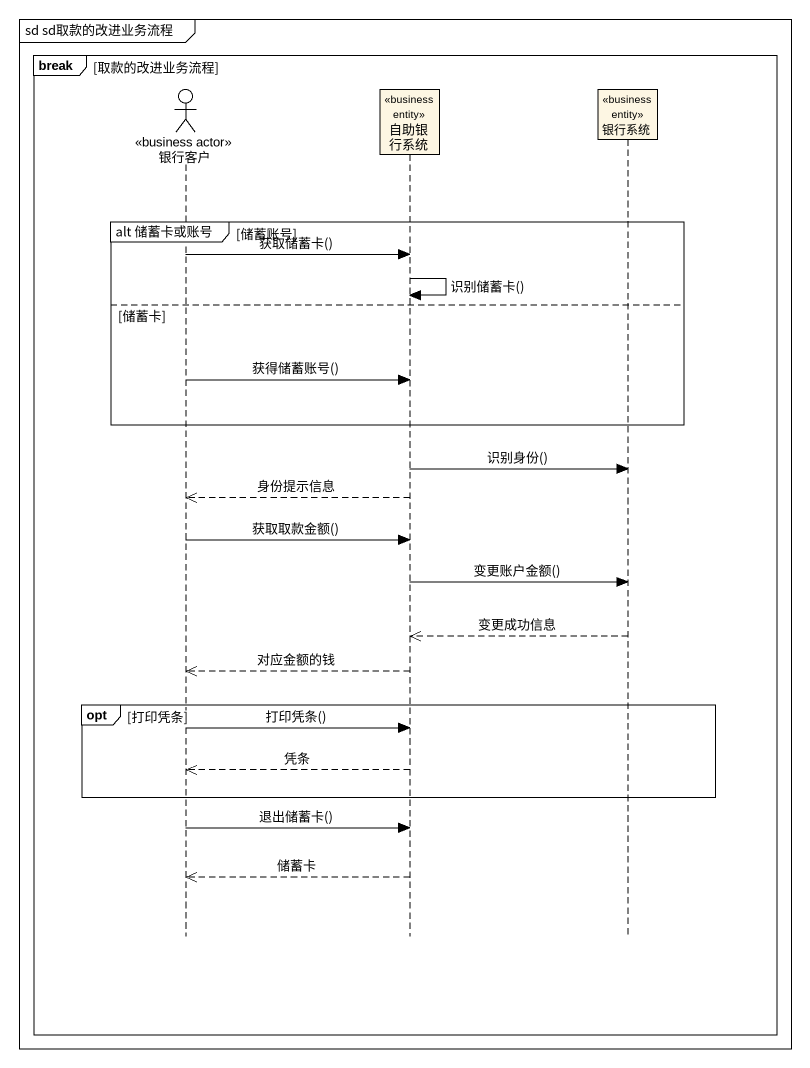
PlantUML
@startuml
mainframe sd sd取款的改进业务流程
hide footbox
actor 银行客户 <<business actor>>
participant 自助银行系统 <<business entity>>
participant 银行系统 <<business entity>>

break 取款的改进业务流程
  group alt 储蓄卡或账号 [储蓄账号]
    银行客户 -> 自助银行系统 : 获取储蓄卡()
    自助银行系统 -> 自助银行系统 : 识别储蓄卡()
  else 储蓄卡
    银行客户 -> 自助银行系统 : 获得储蓄账号()
  end
  自助银行系统 -> 银行系统 : 识别身份()
  自助银行系统 -->> 银行客户 : 身份提示信息
  银行客户 -> 自助银行系统 : 获取取款金额()
  自助银行系统 -> 银行系统 : 变更账户金额()
  银行系统 -->> 自助银行系统 : 变更成功信息
  自助银行系统 -->> 银行客户 : 对应金额的钱
  opt 打印凭条
    银行客户 -> 自助银行系统 : 打印凭条()
    自助银行系统 -->> 银行客户 : 凭条
  end
  银行客户 -> 自助银行系统 : 退出储蓄卡()
  自助银行系统 -->> 银行客户 : 储蓄卡
end
@enduml
